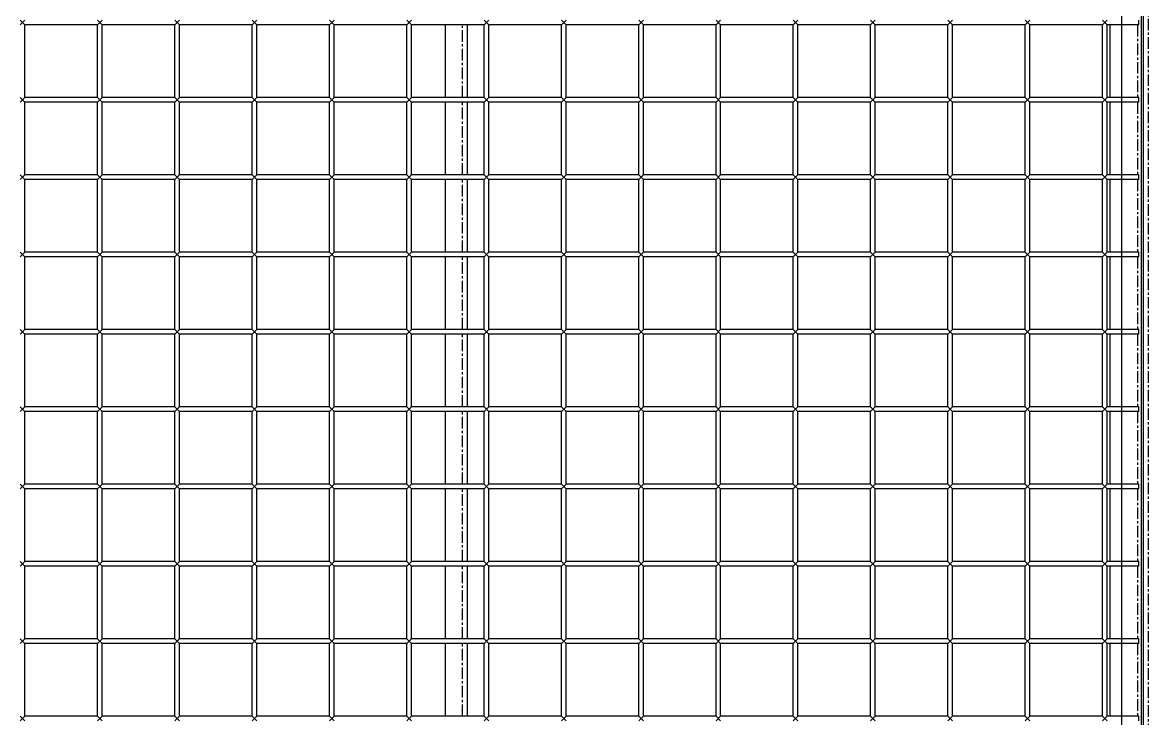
# Model space of a CAD drawing. Header units: millimetres. Extents: x -198529 to 244266, y -64 to 158464.
# Drawn here: x -167931 to -167201, y 119591 to 120041 of the extents above; entities that cross this region are included whole.
import ezdxf

# ---------------------------------------------------------------- set-up
doc = ezdxf.new("R2010")
doc.units = ezdxf.units.MM
doc.linetypes.add('CENTER', pattern=[12, 7.5, -1.5, 1.5, -1.5])
doc.layers.add('0-DCC', color=30, linetype='Continuous')
doc.layers.add('0-DCC-STRUC', color=180, linetype='Continuous')

# ---------------------------------------------------------------- blocks, each defined once
blk = doc.blocks.new('DCC2850x2300(左)')
at = {"color": 0, "linetype": 'Continuous'}
for p, q in [((50640, -74478.48), (50640, -72178.48)), ((50638.5, -72230.88), (50638.5, -74426.08)), ((49913.5, -73703.48), (49916.5, -73706.48)), ((49913.5, -73706.48), (49916.5, -73703.48)), ((49963.5, -73703.48), (49966.5, -73706.48)), ((49963.5, -73706.48), (49966.5, -73703.48)), ((50013.5, -73703.48), (50016.5, -73706.48)), ((50013.5, -73706.48), (50016.5, -73703.48)), ((50063.5, -73703.48), (50066.5, -73706.48)), ((50063.5, -73706.48), (50066.5, -73703.48)), ((50113.5, -73703.48), (50116.5, -73706.48)), ((50113.5, -73706.48), (50116.5, -73703.48)), ((50163.5, -73703.48), (50166.5, -73706.48)), ((50163.5, -73706.48), (50166.5, -73703.48)), ((50213.5, -73703.48), (50216.5, -73706.48)), ((50213.5, -73706.48), (50216.5, -73703.48)), ((50263.5, -73703.48), (50266.5, -73706.48)), ((50263.5, -73706.48), (50266.5, -73703.48)), ((50313.5, -73703.48), (50316.5, -73706.48)), ((50313.5, -73706.48), (50316.5, -73703.48)), ((50363.5, -73703.48), (50366.5, -73706.48)), ((50363.5, -73706.48), (50366.5, -73703.48)), ((50413.5, -73703.48), (50416.5, -73706.48)), ((50413.5, -73706.48), (50416.5, -73703.48)), ((50463.5, -73703.48), (50466.5, -73706.48)), ((50463.5, -73706.48), (50466.5, -73703.48)), ((50513.5, -73703.48), (50516.5, -73706.48)), ((50513.5, -73706.48), (50516.5, -73703.48)), ((50563.5, -73703.48), (50566.5, -73706.48)), ((50563.5, -73706.48), (50566.5, -73703.48)), ((50613.5, -73703.48), (50616.5, -73706.48)), ((50613.5, -73706.48), (50616.5, -73703.48)), ((50637, -73706.48), (50637, -73703.48)), ((49963.5, -73706.48), (49916.5, -73706.48)), ((49916.5, -73753.48), (49916.5, -73706.48)), ((49963.5, -73753.48), (49963.5, -73706.48)), ((50013.5, -73706.48), (49966.5, -73706.48)), ((49966.5, -73753.48), (49966.5, -73706.48)), ((50013.5, -73753.48), (50013.5, -73706.48)), ((50063.5, -73706.48), (50016.5, -73706.48)), ((50016.5, -73753.48), (50016.5, -73706.48)), ((50063.5, -73753.48), (50063.5, -73706.48)), ((50113.5, -73706.48), (50066.5, -73706.48)), ((50066.5, -73753.48), (50066.5, -73706.48)), ((50113.5, -73753.48), (50113.5, -73706.48)), ((50163.5, -73706.48), (50116.5, -73706.48)), ((50116.5, -73753.48), (50116.5, -73706.48)), ((50163.5, -73753.48), (50163.5, -73706.48)), ((50213.5, -73706.48), (50166.5, -73706.48)), ((50166.5, -73753.48), (50166.5, -73706.48)), ((50188.5, -73753.48), (50188.5, -73706.48)), ((50202.5, -73706.48), (50202.5, -73753.48)), ((50213.5, -73753.48), (50213.5, -73706.48)), ((50263.5, -73706.48), (50216.5, -73706.48)), ((50216.5, -73753.48), (50216.5, -73706.48)), ((50263.5, -73753.48), (50263.5, -73706.48)), ((50313.5, -73706.48), (50266.5, -73706.48)), ((50266.5, -73753.48), (50266.5, -73706.48)), ((50313.5, -73753.48), (50313.5, -73706.48)), ((50363.5, -73706.48), (50316.5, -73706.48)), ((50316.5, -73753.48), (50316.5, -73706.48)), ((50363.5, -73753.48), (50363.5, -73706.48)), ((50413.5, -73706.48), (50366.5, -73706.48)), ((50366.5, -73753.48), (50366.5, -73706.48)), ((50413.5, -73753.48), (50413.5, -73706.48)), ((50463.5, -73706.48), (50416.5, -73706.48)), ((50416.5, -73753.48), (50416.5, -73706.48)), ((50463.5, -73753.48), (50463.5, -73706.48)), ((50513.5, -73706.48), (50466.5, -73706.48)), ((50466.5, -73753.48), (50466.5, -73706.48)), ((50513.5, -73753.48), (50513.5, -73706.48)), ((50563.5, -73706.48), (50516.5, -73706.48)), ((50516.5, -73753.48), (50516.5, -73706.48)), ((50563.5, -73753.48), (50563.5, -73706.48)), ((50566.5, -73753.48), (50566.5, -73706.48)), ((50613.5, -73706.48), (50566.5, -73706.48)), ((50613.5, -73753.48), (50613.5, -73706.48)), ((50637, -73706.48), (50616.5, -73706.48)), ((50616.5, -73753.48), (50616.5, -73706.48)), ((50618.5, -73753.48), (50618.5, -73706.48)), ((49913.5, -73753.48), (49916.5, -73756.48)), ((49913.5, -73756.48), (49916.5, -73753.48)), ((49963.5, -73753.48), (49916.5, -73753.48)), ((49963.5, -73753.48), (49966.5, -73756.48)), ((49963.5, -73756.48), (49966.5, -73753.48)), ((50013.5, -73753.48), (49966.5, -73753.48)), ((50013.5, -73753.48), (50016.5, -73756.48)), ((50013.5, -73756.48), (50016.5, -73753.48)), ((50063.5, -73753.48), (50016.5, -73753.48)), ((50063.5, -73753.48), (50066.5, -73756.48)), ((50063.5, -73756.48), (50066.5, -73753.48)), ((50113.5, -73753.48), (50066.5, -73753.48)), ((50113.5, -73753.48), (50116.5, -73756.48)), ((50113.5, -73756.48), (50116.5, -73753.48)), ((50163.5, -73753.48), (50116.5, -73753.48)), ((50163.5, -73753.48), (50166.5, -73756.48)), ((50163.5, -73756.48), (50166.5, -73753.48)), ((50213.5, -73753.48), (50166.5, -73753.48)), ((50213.5, -73753.48), (50216.5, -73756.48)), ((50213.5, -73756.48), (50216.5, -73753.48)), ((50263.5, -73753.48), (50216.5, -73753.48)), ((50263.5, -73753.48), (50266.5, -73756.48)), ((50263.5, -73756.48), (50266.5, -73753.48)), ((50313.5, -73753.48), (50266.5, -73753.48)), ((50313.5, -73753.48), (50316.5, -73756.48)), ((50313.5, -73756.48), (50316.5, -73753.48)), ((50363.5, -73753.48), (50316.5, -73753.48)), ((50363.5, -73753.48), (50366.5, -73756.48)), ((50363.5, -73756.48), (50366.5, -73753.48)), ((50413.5, -73753.48), (50366.5, -73753.48)), ((50413.5, -73753.48), (50416.5, -73756.48)), ((50413.5, -73756.48), (50416.5, -73753.48)), ((50463.5, -73753.48), (50416.5, -73753.48)), ((50463.5, -73753.48), (50466.5, -73756.48)), ((50463.5, -73756.48), (50466.5, -73753.48)), ((50513.5, -73753.48), (50466.5, -73753.48)), ((50513.5, -73753.48), (50516.5, -73756.48)), ((50513.5, -73756.48), (50516.5, -73753.48)), ((50563.5, -73753.48), (50516.5, -73753.48)), ((50563.5, -73753.48), (50566.5, -73756.48)), ((50563.5, -73756.48), (50566.5, -73753.48)), ((50613.5, -73753.48), (50566.5, -73753.48)), ((50613.5, -73753.48), (50616.5, -73756.48)), ((50613.5, -73756.48), (50616.5, -73753.48)), ((50637, -73753.48), (50616.5, -73753.48)), ((50637, -73756.48), (50637, -73753.48)), ((49963.5, -73756.48), (49916.5, -73756.48)), ((49916.5, -73803.48), (49916.5, -73756.48)), ((49963.5, -73803.48), (49963.5, -73756.48)), ((50013.5, -73756.48), (49966.5, -73756.48)), ((49966.5, -73803.48), (49966.5, -73756.48)), ((50013.5, -73803.48), (50013.5, -73756.48)), ((50063.5, -73756.48), (50016.5, -73756.48)), ((50016.5, -73803.48), (50016.5, -73756.48)), ((50063.5, -73803.48), (50063.5, -73756.48)), ((50113.5, -73756.48), (50066.5, -73756.48)), ((50066.5, -73803.48), (50066.5, -73756.48)), ((50113.5, -73803.48), (50113.5, -73756.48)), ((50163.5, -73756.48), (50116.5, -73756.48)), ((50116.5, -73803.48), (50116.5, -73756.48)), ((50163.5, -73803.48), (50163.5, -73756.48)), ((50213.5, -73756.48), (50166.5, -73756.48)), ((50166.5, -73803.48), (50166.5, -73756.48)), ((50188.5, -73803.48), (50188.5, -73756.48)), ((50202.5, -73756.48), (50202.5, -73803.48)), ((50213.5, -73803.48), (50213.5, -73756.48)), ((50263.5, -73756.48), (50216.5, -73756.48)), ((50216.5, -73803.48), (50216.5, -73756.48)), ((50263.5, -73803.48), (50263.5, -73756.48)), ((50313.5, -73756.48), (50266.5, -73756.48)), ((50266.5, -73803.48), (50266.5, -73756.48)), ((50313.5, -73803.48), (50313.5, -73756.48)), ((50363.5, -73756.48), (50316.5, -73756.48)), ((50316.5, -73803.48), (50316.5, -73756.48)), ((50363.5, -73803.48), (50363.5, -73756.48)), ((50413.5, -73756.48), (50366.5, -73756.48)), ((50366.5, -73803.48), (50366.5, -73756.48)), ((50413.5, -73803.48), (50413.5, -73756.48)), ((50463.5, -73756.48), (50416.5, -73756.48)), ((50416.5, -73803.48), (50416.5, -73756.48)), ((50463.5, -73803.48), (50463.5, -73756.48)), ((50513.5, -73756.48), (50466.5, -73756.48)), ((50466.5, -73803.48), (50466.5, -73756.48)), ((50513.5, -73803.48), (50513.5, -73756.48)), ((50563.5, -73756.48), (50516.5, -73756.48)), ((50516.5, -73803.48), (50516.5, -73756.48)), ((50563.5, -73803.48), (50563.5, -73756.48)), ((50566.5, -73803.48), (50566.5, -73756.48)), ((50613.5, -73756.48), (50566.5, -73756.48)), ((50613.5, -73803.48), (50613.5, -73756.48)), ((50637, -73756.48), (50616.5, -73756.48)), ((50616.5, -73803.48), (50616.5, -73756.48)), ((50618.5, -73803.48), (50618.5, -73756.48)), ((49913.5, -73803.48), (49916.5, -73806.48)), ((49913.5, -73806.48), (49916.5, -73803.48)), ((49963.5, -73803.48), (49916.5, -73803.48)), ((49963.5, -73806.48), (49916.5, -73806.48)), ((49916.5, -73853.48), (49916.5, -73806.48)), ((49963.5, -73803.48), (49966.5, -73806.48)), ((49963.5, -73806.48), (49966.5, -73803.48)), ((49963.5, -73853.48), (49963.5, -73806.48)), ((50013.5, -73803.48), (49966.5, -73803.48)), ((50013.5, -73806.48), (49966.5, -73806.48)), ((49966.5, -73853.48), (49966.5, -73806.48)), ((50013.5, -73803.48), (50016.5, -73806.48)), ((50013.5, -73806.48), (50016.5, -73803.48)), ((50013.5, -73853.48), (50013.5, -73806.48)), ((50063.5, -73803.48), (50016.5, -73803.48)), ((50063.5, -73806.48), (50016.5, -73806.48)), ((50016.5, -73853.48), (50016.5, -73806.48)), ((50063.5, -73803.48), (50066.5, -73806.48)), ((50063.5, -73806.48), (50066.5, -73803.48)), ((50063.5, -73853.48), (50063.5, -73806.48)), ((50113.5, -73803.48), (50066.5, -73803.48)), ((50113.5, -73806.48), (50066.5, -73806.48)), ((50066.5, -73853.48), (50066.5, -73806.48)), ((50113.5, -73803.48), (50116.5, -73806.48)), ((50113.5, -73806.48), (50116.5, -73803.48)), ((50113.5, -73853.48), (50113.5, -73806.48)), ((50163.5, -73803.48), (50116.5, -73803.48)), ((50163.5, -73806.48), (50116.5, -73806.48)), ((50116.5, -73853.48), (50116.5, -73806.48)), ((50163.5, -73803.48), (50166.5, -73806.48)), ((50163.5, -73806.48), (50166.5, -73803.48)), ((50163.5, -73853.48), (50163.5, -73806.48)), ((50213.5, -73803.48), (50166.5, -73803.48)), ((50213.5, -73806.48), (50166.5, -73806.48)), ((50166.5, -73853.48), (50166.5, -73806.48)), ((50188.5, -73853.48), (50188.5, -73806.48)), ((50202.5, -73806.48), (50202.5, -73853.48)), ((50213.5, -73803.48), (50216.5, -73806.48)), ((50213.5, -73806.48), (50216.5, -73803.48)), ((50213.5, -73853.48), (50213.5, -73806.48)), ((50263.5, -73803.48), (50216.5, -73803.48)), ((50263.5, -73806.48), (50216.5, -73806.48)), ((50216.5, -73853.48), (50216.5, -73806.48)), ((50263.5, -73803.48), (50266.5, -73806.48)), ((50263.5, -73806.48), (50266.5, -73803.48)), ((50263.5, -73853.48), (50263.5, -73806.48)), ((50313.5, -73803.48), (50266.5, -73803.48)), ((50313.5, -73806.48), (50266.5, -73806.48)), ((50266.5, -73853.48), (50266.5, -73806.48)), ((50313.5, -73803.48), (50316.5, -73806.48)), ((50313.5, -73806.48), (50316.5, -73803.48)), ((50313.5, -73853.48), (50313.5, -73806.48)), ((50363.5, -73803.48), (50316.5, -73803.48)), ((50363.5, -73806.48), (50316.5, -73806.48)), ((50316.5, -73853.48), (50316.5, -73806.48)), ((50363.5, -73803.48), (50366.5, -73806.48)), ((50363.5, -73806.48), (50366.5, -73803.48)), ((50363.5, -73853.48), (50363.5, -73806.48)), ((50413.5, -73803.48), (50366.5, -73803.48)), ((50413.5, -73806.48), (50366.5, -73806.48)), ((50366.5, -73853.48), (50366.5, -73806.48)), ((50413.5, -73803.48), (50416.5, -73806.48)), ((50413.5, -73806.48), (50416.5, -73803.48)), ((50413.5, -73853.48), (50413.5, -73806.48)), ((50463.5, -73803.48), (50416.5, -73803.48)), ((50463.5, -73806.48), (50416.5, -73806.48)), ((50416.5, -73853.48), (50416.5, -73806.48)), ((50463.5, -73803.48), (50466.5, -73806.48)), ((50463.5, -73806.48), (50466.5, -73803.48)), ((50463.5, -73853.48), (50463.5, -73806.48)), ((50513.5, -73803.48), (50466.5, -73803.48)), ((50513.5, -73806.48), (50466.5, -73806.48)), ((50466.5, -73853.48), (50466.5, -73806.48)), ((50513.5, -73803.48), (50516.5, -73806.48)), ((50513.5, -73806.48), (50516.5, -73803.48)), ((50513.5, -73853.48), (50513.5, -73806.48)), ((50563.5, -73803.48), (50516.5, -73803.48)), ((50563.5, -73806.48), (50516.5, -73806.48)), ((50516.5, -73853.48), (50516.5, -73806.48)), ((50563.5, -73803.48), (50566.5, -73806.48)), ((50563.5, -73806.48), (50566.5, -73803.48)), ((50563.5, -73853.48), (50563.5, -73806.48)), ((50613.5, -73803.48), (50566.5, -73803.48)), ((50566.5, -73853.48), (50566.5, -73806.48)), ((50613.5, -73806.48), (50566.5, -73806.48)), ((50613.5, -73803.48), (50616.5, -73806.48)), ((50613.5, -73806.48), (50616.5, -73803.48)), ((50613.5, -73853.48), (50613.5, -73806.48)), ((50637, -73803.48), (50616.5, -73803.48)), ((50637, -73806.48), (50616.5, -73806.48)), ((50616.5, -73853.48), (50616.5, -73806.48)), ((50618.5, -73853.48), (50618.5, -73806.48)), ((50637, -73806.48), (50637, -73803.48)), ((49913.5, -73853.48), (49916.5, -73856.48)), ((49913.5, -73856.48), (49916.5, -73853.48)), ((49963.5, -73853.48), (49916.5, -73853.48)), ((49963.5, -73856.48), (49916.5, -73856.48)), ((49916.5, -73903.48), (49916.5, -73856.48)), ((49963.5, -73853.48), (49966.5, -73856.48)), ((49963.5, -73856.48), (49966.5, -73853.48)), ((49963.5, -73903.48), (49963.5, -73856.48)), ((50013.5, -73853.48), (49966.5, -73853.48)), ((50013.5, -73856.48), (49966.5, -73856.48)), ((49966.5, -73903.48), (49966.5, -73856.48)), ((50013.5, -73853.48), (50016.5, -73856.48)), ((50013.5, -73856.48), (50016.5, -73853.48)), ((50013.5, -73903.48), (50013.5, -73856.48)), ((50063.5, -73853.48), (50016.5, -73853.48)), ((50063.5, -73856.48), (50016.5, -73856.48)), ((50016.5, -73903.48), (50016.5, -73856.48)), ((50063.5, -73853.48), (50066.5, -73856.48)), ((50063.5, -73856.48), (50066.5, -73853.48)), ((50063.5, -73903.48), (50063.5, -73856.48)), ((50113.5, -73853.48), (50066.5, -73853.48)), ((50113.5, -73856.48), (50066.5, -73856.48)), ((50066.5, -73903.48), (50066.5, -73856.48)), ((50113.5, -73853.48), (50116.5, -73856.48)), ((50113.5, -73856.48), (50116.5, -73853.48)), ((50113.5, -73903.48), (50113.5, -73856.48)), ((50163.5, -73853.48), (50116.5, -73853.48)), ((50163.5, -73856.48), (50116.5, -73856.48)), ((50116.5, -73903.48), (50116.5, -73856.48)), ((50163.5, -73853.48), (50166.5, -73856.48)), ((50163.5, -73856.48), (50166.5, -73853.48)), ((50163.5, -73903.48), (50163.5, -73856.48)), ((50213.5, -73853.48), (50166.5, -73853.48)), ((50213.5, -73856.48), (50166.5, -73856.48)), ((50166.5, -73903.48), (50166.5, -73856.48)), ((50188.5, -73903.48), (50188.5, -73856.48)), ((50202.5, -73856.48), (50202.5, -73903.48)), ((50213.5, -73853.48), (50216.5, -73856.48)), ((50213.5, -73856.48), (50216.5, -73853.48)), ((50213.5, -73903.48), (50213.5, -73856.48)), ((50263.5, -73853.48), (50216.5, -73853.48)), ((50263.5, -73856.48), (50216.5, -73856.48)), ((50216.5, -73903.48), (50216.5, -73856.48)), ((50263.5, -73853.48), (50266.5, -73856.48)), ((50263.5, -73856.48), (50266.5, -73853.48)), ((50263.5, -73903.48), (50263.5, -73856.48)), ((50313.5, -73853.48), (50266.5, -73853.48)), ((50313.5, -73856.48), (50266.5, -73856.48)), ((50266.5, -73903.48), (50266.5, -73856.48)), ((50313.5, -73853.48), (50316.5, -73856.48)), ((50313.5, -73856.48), (50316.5, -73853.48)), ((50313.5, -73903.48), (50313.5, -73856.48)), ((50363.5, -73853.48), (50316.5, -73853.48)), ((50363.5, -73856.48), (50316.5, -73856.48)), ((50316.5, -73903.48), (50316.5, -73856.48)), ((50363.5, -73853.48), (50366.5, -73856.48)), ((50363.5, -73856.48), (50366.5, -73853.48)), ((50363.5, -73903.48), (50363.5, -73856.48)), ((50413.5, -73853.48), (50366.5, -73853.48)), ((50413.5, -73856.48), (50366.5, -73856.48)), ((50366.5, -73903.48), (50366.5, -73856.48)), ((50413.5, -73853.48), (50416.5, -73856.48)), ((50413.5, -73856.48), (50416.5, -73853.48)), ((50413.5, -73903.48), (50413.5, -73856.48)), ((50463.5, -73853.48), (50416.5, -73853.48)), ((50463.5, -73856.48), (50416.5, -73856.48)), ((50416.5, -73903.48), (50416.5, -73856.48)), ((50463.5, -73853.48), (50466.5, -73856.48)), ((50463.5, -73856.48), (50466.5, -73853.48)), ((50463.5, -73903.48), (50463.5, -73856.48)), ((50513.5, -73853.48), (50466.5, -73853.48)), ((50513.5, -73856.48), (50466.5, -73856.48)), ((50466.5, -73903.48), (50466.5, -73856.48)), ((50513.5, -73853.48), (50516.5, -73856.48)), ((50513.5, -73856.48), (50516.5, -73853.48)), ((50513.5, -73903.48), (50513.5, -73856.48)), ((50563.5, -73853.48), (50516.5, -73853.48)), ((50563.5, -73856.48), (50516.5, -73856.48)), ((50516.5, -73903.48), (50516.5, -73856.48)), ((50563.5, -73853.48), (50566.5, -73856.48)), ((50563.5, -73856.48), (50566.5, -73853.48)), ((50563.5, -73903.48), (50563.5, -73856.48)), ((50613.5, -73853.48), (50566.5, -73853.48)), ((50566.5, -73903.48), (50566.5, -73856.48)), ((50613.5, -73856.48), (50566.5, -73856.48)), ((50613.5, -73853.48), (50616.5, -73856.48)), ((50613.5, -73856.48), (50616.5, -73853.48)), ((50613.5, -73903.48), (50613.5, -73856.48)), ((50637, -73853.48), (50616.5, -73853.48)), ((50637, -73856.48), (50616.5, -73856.48)), ((50616.5, -73903.48), (50616.5, -73856.48)), ((50618.5, -73903.48), (50618.5, -73856.48)), ((50637, -73856.48), (50637, -73853.48)), ((49913.5, -73903.48), (49916.5, -73906.48)), ((49913.5, -73906.48), (49916.5, -73903.48)), ((49963.5, -73903.48), (49916.5, -73903.48)), ((49963.5, -73906.48), (49916.5, -73906.48)), ((49916.5, -73953.48), (49916.5, -73906.48)), ((49963.5, -73903.48), (49966.5, -73906.48)), ((49963.5, -73906.48), (49966.5, -73903.48)), ((49963.5, -73953.48), (49963.5, -73906.48)), ((50013.5, -73903.48), (49966.5, -73903.48)), ((50013.5, -73906.48), (49966.5, -73906.48)), ((49966.5, -73953.48), (49966.5, -73906.48)), ((50013.5, -73903.48), (50016.5, -73906.48)), ((50013.5, -73906.48), (50016.5, -73903.48)), ((50013.5, -73953.48), (50013.5, -73906.48)), ((50063.5, -73903.48), (50016.5, -73903.48)), ((50063.5, -73906.48), (50016.5, -73906.48)), ((50016.5, -73953.48), (50016.5, -73906.48)), ((50063.5, -73903.48), (50066.5, -73906.48)), ((50063.5, -73906.48), (50066.5, -73903.48)), ((50063.5, -73953.48), (50063.5, -73906.48)), ((50113.5, -73903.48), (50066.5, -73903.48)), ((50113.5, -73906.48), (50066.5, -73906.48)), ((50066.5, -73953.48), (50066.5, -73906.48)), ((50113.5, -73903.48), (50116.5, -73906.48)), ((50113.5, -73906.48), (50116.5, -73903.48)), ((50113.5, -73953.48), (50113.5, -73906.48)), ((50163.5, -73903.48), (50116.5, -73903.48)), ((50163.5, -73906.48), (50116.5, -73906.48)), ((50116.5, -73953.48), (50116.5, -73906.48)), ((50163.5, -73903.48), (50166.5, -73906.48)), ((50163.5, -73906.48), (50166.5, -73903.48)), ((50163.5, -73953.48), (50163.5, -73906.48)), ((50213.5, -73903.48), (50166.5, -73903.48)), ((50213.5, -73906.48), (50166.5, -73906.48)), ((50166.5, -73953.48), (50166.5, -73906.48)), ((50188.5, -73953.48), (50188.5, -73906.48)), ((50202.5, -73906.48), (50202.5, -73953.48)), ((50213.5, -73903.48), (50216.5, -73906.48)), ((50213.5, -73906.48), (50216.5, -73903.48)), ((50213.5, -73953.48), (50213.5, -73906.48)), ((50263.5, -73903.48), (50216.5, -73903.48)), ((50263.5, -73906.48), (50216.5, -73906.48)), ((50216.5, -73953.48), (50216.5, -73906.48)), ((50263.5, -73903.48), (50266.5, -73906.48)), ((50263.5, -73906.48), (50266.5, -73903.48)), ((50263.5, -73953.48), (50263.5, -73906.48)), ((50313.5, -73903.48), (50266.5, -73903.48)), ((50313.5, -73906.48), (50266.5, -73906.48)), ((50266.5, -73953.48), (50266.5, -73906.48)), ((50313.5, -73903.48), (50316.5, -73906.48)), ((50313.5, -73906.48), (50316.5, -73903.48)), ((50313.5, -73953.48), (50313.5, -73906.48)), ((50363.5, -73903.48), (50316.5, -73903.48)), ((50363.5, -73906.48), (50316.5, -73906.48)), ((50316.5, -73953.48), (50316.5, -73906.48)), ((50363.5, -73903.48), (50366.5, -73906.48)), ((50363.5, -73906.48), (50366.5, -73903.48)), ((50363.5, -73953.48), (50363.5, -73906.48)), ((50413.5, -73903.48), (50366.5, -73903.48)), ((50413.5, -73906.48), (50366.5, -73906.48)), ((50366.5, -73953.48), (50366.5, -73906.48)), ((50413.5, -73903.48), (50416.5, -73906.48)), ((50413.5, -73906.48), (50416.5, -73903.48)), ((50413.5, -73953.48), (50413.5, -73906.48)), ((50463.5, -73903.48), (50416.5, -73903.48)), ((50463.5, -73906.48), (50416.5, -73906.48)), ((50416.5, -73953.48), (50416.5, -73906.48)), ((50463.5, -73903.48), (50466.5, -73906.48)), ((50463.5, -73906.48), (50466.5, -73903.48)), ((50463.5, -73953.48), (50463.5, -73906.48)), ((50513.5, -73903.48), (50466.5, -73903.48)), ((50513.5, -73906.48), (50466.5, -73906.48)), ((50466.5, -73953.48), (50466.5, -73906.48)), ((50513.5, -73903.48), (50516.5, -73906.48)), ((50513.5, -73906.48), (50516.5, -73903.48)), ((50513.5, -73953.48), (50513.5, -73906.48)), ((50563.5, -73903.48), (50516.5, -73903.48)), ((50563.5, -73906.48), (50516.5, -73906.48)), ((50516.5, -73953.48), (50516.5, -73906.48)), ((50563.5, -73903.48), (50566.5, -73906.48)), ((50563.5, -73906.48), (50566.5, -73903.48)), ((50563.5, -73953.48), (50563.5, -73906.48)), ((50613.5, -73903.48), (50566.5, -73903.48)), ((50566.5, -73953.48), (50566.5, -73906.48)), ((50613.5, -73906.48), (50566.5, -73906.48)), ((50613.5, -73903.48), (50616.5, -73906.48)), ((50613.5, -73906.48), (50616.5, -73903.48)), ((50613.5, -73953.48), (50613.5, -73906.48)), ((50637, -73903.48), (50616.5, -73903.48)), ((50637, -73906.48), (50616.5, -73906.48)), ((50616.5, -73953.48), (50616.5, -73906.48)), ((50618.5, -73953.48), (50618.5, -73906.48)), ((50637, -73906.48), (50637, -73903.48)), ((49913.5, -73953.48), (49916.5, -73956.48)), ((49913.5, -73956.48), (49916.5, -73953.48)), ((49963.5, -73953.48), (49916.5, -73953.48)), ((49963.5, -73956.48), (49916.5, -73956.48)), ((49916.5, -74003.48), (49916.5, -73956.48)), ((49963.5, -73953.48), (49966.5, -73956.48)), ((49963.5, -73956.48), (49966.5, -73953.48)), ((49963.5, -74003.48), (49963.5, -73956.48)), ((50013.5, -73953.48), (49966.5, -73953.48)), ((50013.5, -73956.48), (49966.5, -73956.48)), ((49966.5, -74003.48), (49966.5, -73956.48)), ((50013.5, -73953.48), (50016.5, -73956.48)), ((50013.5, -73956.48), (50016.5, -73953.48)), ((50013.5, -74003.48), (50013.5, -73956.48)), ((50063.5, -73953.48), (50016.5, -73953.48)), ((50063.5, -73956.48), (50016.5, -73956.48)), ((50016.5, -74003.48), (50016.5, -73956.48)), ((50063.5, -73953.48), (50066.5, -73956.48)), ((50063.5, -73956.48), (50066.5, -73953.48)), ((50063.5, -74003.48), (50063.5, -73956.48)), ((50113.5, -73953.48), (50066.5, -73953.48)), ((50113.5, -73956.48), (50066.5, -73956.48)), ((50066.5, -74003.48), (50066.5, -73956.48)), ((50113.5, -73953.48), (50116.5, -73956.48)), ((50113.5, -73956.48), (50116.5, -73953.48)), ((50113.5, -74003.48), (50113.5, -73956.48)), ((50163.5, -73953.48), (50116.5, -73953.48)), ((50163.5, -73956.48), (50116.5, -73956.48)), ((50116.5, -74003.48), (50116.5, -73956.48)), ((50163.5, -73953.48), (50166.5, -73956.48)), ((50163.5, -73956.48), (50166.5, -73953.48)), ((50163.5, -74003.48), (50163.5, -73956.48)), ((50213.5, -73953.48), (50166.5, -73953.48)), ((50213.5, -73956.48), (50166.5, -73956.48)), ((50166.5, -74003.48), (50166.5, -73956.48)), ((50188.5, -74003.48), (50188.5, -73956.48)), ((50202.5, -73956.48), (50202.5, -74003.48)), ((50213.5, -73953.48), (50216.5, -73956.48)), ((50213.5, -73956.48), (50216.5, -73953.48)), ((50213.5, -74003.48), (50213.5, -73956.48)), ((50263.5, -73953.48), (50216.5, -73953.48)), ((50263.5, -73956.48), (50216.5, -73956.48)), ((50216.5, -74003.48), (50216.5, -73956.48)), ((50263.5, -73953.48), (50266.5, -73956.48)), ((50263.5, -73956.48), (50266.5, -73953.48)), ((50263.5, -74003.48), (50263.5, -73956.48)), ((50313.5, -73953.48), (50266.5, -73953.48)), ((50313.5, -73956.48), (50266.5, -73956.48)), ((50266.5, -74003.48), (50266.5, -73956.48)), ((50313.5, -73953.48), (50316.5, -73956.48)), ((50313.5, -73956.48), (50316.5, -73953.48)), ((50313.5, -74003.48), (50313.5, -73956.48)), ((50363.5, -73953.48), (50316.5, -73953.48)), ((50363.5, -73956.48), (50316.5, -73956.48)), ((50316.5, -74003.48), (50316.5, -73956.48)), ((50363.5, -73953.48), (50366.5, -73956.48)), ((50363.5, -73956.48), (50366.5, -73953.48)), ((50363.5, -74003.48), (50363.5, -73956.48)), ((50413.5, -73953.48), (50366.5, -73953.48)), ((50413.5, -73956.48), (50366.5, -73956.48)), ((50366.5, -74003.48), (50366.5, -73956.48)), ((50413.5, -73953.48), (50416.5, -73956.48)), ((50413.5, -73956.48), (50416.5, -73953.48)), ((50413.5, -74003.48), (50413.5, -73956.48)), ((50463.5, -73953.48), (50416.5, -73953.48)), ((50463.5, -73956.48), (50416.5, -73956.48)), ((50416.5, -74003.48), (50416.5, -73956.48)), ((50463.5, -73953.48), (50466.5, -73956.48)), ((50463.5, -73956.48), (50466.5, -73953.48)), ((50463.5, -74003.48), (50463.5, -73956.48)), ((50513.5, -73953.48), (50466.5, -73953.48)), ((50513.5, -73956.48), (50466.5, -73956.48)), ((50466.5, -74003.48), (50466.5, -73956.48)), ((50513.5, -73953.48), (50516.5, -73956.48)), ((50513.5, -73956.48), (50516.5, -73953.48)), ((50513.5, -74003.48), (50513.5, -73956.48)), ((50563.5, -73953.48), (50516.5, -73953.48)), ((50563.5, -73956.48), (50516.5, -73956.48)), ((50516.5, -74003.48), (50516.5, -73956.48)), ((50563.5, -73953.48), (50566.5, -73956.48)), ((50563.5, -73956.48), (50566.5, -73953.48)), ((50563.5, -74003.48), (50563.5, -73956.48)), ((50613.5, -73953.48), (50566.5, -73953.48)), ((50566.5, -74003.48), (50566.5, -73956.48)), ((50613.5, -73956.48), (50566.5, -73956.48)), ((50613.5, -73953.48), (50616.5, -73956.48)), ((50613.5, -73956.48), (50616.5, -73953.48)), ((50613.5, -74003.48), (50613.5, -73956.48)), ((50637, -73953.48), (50616.5, -73953.48)), ((50637, -73956.48), (50616.5, -73956.48)), ((50616.5, -74003.48), (50616.5, -73956.48)), ((50618.5, -74003.48), (50618.5, -73956.48)), ((50637, -73956.48), (50637, -73953.48)), ((49913.5, -74003.48), (49916.5, -74006.48)), ((49913.5, -74006.48), (49916.5, -74003.48)), ((49963.5, -74003.48), (49916.5, -74003.48)), ((49963.5, -74003.48), (49966.5, -74006.48)), ((49963.5, -74006.48), (49966.5, -74003.48)), ((50013.5, -74003.48), (49966.5, -74003.48)), ((50013.5, -74003.48), (50016.5, -74006.48)), ((50013.5, -74006.48), (50016.5, -74003.48)), ((50063.5, -74003.48), (50016.5, -74003.48)), ((50063.5, -74003.48), (50066.5, -74006.48)), ((50063.5, -74006.48), (50066.5, -74003.48)), ((50113.5, -74003.48), (50066.5, -74003.48)), ((50113.5, -74003.48), (50116.5, -74006.48)), ((50113.5, -74006.48), (50116.5, -74003.48)), ((50163.5, -74003.48), (50116.5, -74003.48)), ((50163.5, -74003.48), (50166.5, -74006.48)), ((50163.5, -74006.48), (50166.5, -74003.48)), ((50213.5, -74003.48), (50166.5, -74003.48)), ((50213.5, -74003.48), (50216.5, -74006.48)), ((50213.5, -74006.48), (50216.5, -74003.48)), ((50263.5, -74003.48), (50216.5, -74003.48)), ((50263.5, -74003.48), (50266.5, -74006.48)), ((50263.5, -74006.48), (50266.5, -74003.48)), ((50313.5, -74003.48), (50266.5, -74003.48)), ((50313.5, -74003.48), (50316.5, -74006.48)), ((50313.5, -74006.48), (50316.5, -74003.48)), ((50363.5, -74003.48), (50316.5, -74003.48)), ((50363.5, -74003.48), (50366.5, -74006.48)), ((50363.5, -74006.48), (50366.5, -74003.48)), ((50413.5, -74003.48), (50366.5, -74003.48)), ((50413.5, -74003.48), (50416.5, -74006.48)), ((50413.5, -74006.48), (50416.5, -74003.48)), ((50463.5, -74003.48), (50416.5, -74003.48)), ((50463.5, -74003.48), (50466.5, -74006.48)), ((50463.5, -74006.48), (50466.5, -74003.48)), ((50513.5, -74003.48), (50466.5, -74003.48)), ((50513.5, -74003.48), (50516.5, -74006.48)), ((50513.5, -74006.48), (50516.5, -74003.48)), ((50563.5, -74003.48), (50516.5, -74003.48)), ((50563.5, -74003.48), (50566.5, -74006.48)), ((50563.5, -74006.48), (50566.5, -74003.48)), ((50613.5, -74003.48), (50566.5, -74003.48)), ((50613.5, -74003.48), (50616.5, -74006.48)), ((50613.5, -74006.48), (50616.5, -74003.48)), ((50637, -74003.48), (50616.5, -74003.48)), ((50637, -74006.48), (50637, -74003.48)), ((49963.5, -74006.48), (49916.5, -74006.48)), ((49916.5, -74053.48), (49916.5, -74006.48)), ((49963.5, -74053.48), (49963.5, -74006.48)), ((50013.5, -74006.48), (49966.5, -74006.48)), ((49966.5, -74053.48), (49966.5, -74006.48)), ((50013.5, -74053.48), (50013.5, -74006.48)), ((50063.5, -74006.48), (50016.5, -74006.48)), ((50016.5, -74053.48), (50016.5, -74006.48)), ((50063.5, -74053.48), (50063.5, -74006.48)), ((50113.5, -74006.48), (50066.5, -74006.48)), ((50066.5, -74053.48), (50066.5, -74006.48)), ((50113.5, -74053.48), (50113.5, -74006.48)), ((50163.5, -74006.48), (50116.5, -74006.48)), ((50116.5, -74053.48), (50116.5, -74006.48)), ((50163.5, -74053.48), (50163.5, -74006.48)), ((50213.5, -74006.48), (50166.5, -74006.48)), ((50166.5, -74053.48), (50166.5, -74006.48)), ((50188.5, -74053.48), (50188.5, -74006.48)), ((50202.5, -74006.48), (50202.5, -74053.48)), ((50213.5, -74053.48), (50213.5, -74006.48)), ((50263.5, -74006.48), (50216.5, -74006.48)), ((50216.5, -74053.48), (50216.5, -74006.48)), ((50263.5, -74053.48), (50263.5, -74006.48)), ((50313.5, -74006.48), (50266.5, -74006.48)), ((50266.5, -74053.48), (50266.5, -74006.48)), ((50313.5, -74053.48), (50313.5, -74006.48)), ((50363.5, -74006.48), (50316.5, -74006.48)), ((50316.5, -74053.48), (50316.5, -74006.48)), ((50363.5, -74053.48), (50363.5, -74006.48)), ((50413.5, -74006.48), (50366.5, -74006.48)), ((50366.5, -74053.48), (50366.5, -74006.48)), ((50413.5, -74053.48), (50413.5, -74006.48)), ((50463.5, -74006.48), (50416.5, -74006.48)), ((50416.5, -74053.48), (50416.5, -74006.48)), ((50463.5, -74053.48), (50463.5, -74006.48)), ((50513.5, -74006.48), (50466.5, -74006.48)), ((50466.5, -74053.48), (50466.5, -74006.48)), ((50513.5, -74053.48), (50513.5, -74006.48)), ((50563.5, -74006.48), (50516.5, -74006.48)), ((50516.5, -74053.48), (50516.5, -74006.48)), ((50563.5, -74053.48), (50563.5, -74006.48)), ((50566.5, -74053.48), (50566.5, -74006.48)), ((50613.5, -74006.48), (50566.5, -74006.48)), ((50613.5, -74053.48), (50613.5, -74006.48)), ((50637, -74006.48), (50616.5, -74006.48)), ((50616.5, -74053.48), (50616.5, -74006.48)), ((50618.5, -74053.48), (50618.5, -74006.48)), ((49913.5, -74053.48), (49916.5, -74056.48)), ((49913.5, -74056.48), (49916.5, -74053.48)), ((49963.5, -74053.48), (49916.5, -74053.48)), ((49963.5, -74053.48), (49966.5, -74056.48)), ((49963.5, -74056.48), (49966.5, -74053.48)), ((50013.5, -74053.48), (49966.5, -74053.48)), ((50013.5, -74053.48), (50016.5, -74056.48)), ((50013.5, -74056.48), (50016.5, -74053.48)), ((50063.5, -74053.48), (50016.5, -74053.48)), ((50063.5, -74053.48), (50066.5, -74056.48)), ((50063.5, -74056.48), (50066.5, -74053.48)), ((50113.5, -74053.48), (50066.5, -74053.48)), ((50113.5, -74053.48), (50116.5, -74056.48)), ((50113.5, -74056.48), (50116.5, -74053.48)), ((50163.5, -74053.48), (50116.5, -74053.48)), ((50163.5, -74053.48), (50166.5, -74056.48)), ((50163.5, -74056.48), (50166.5, -74053.48)), ((50213.5, -74053.48), (50166.5, -74053.48)), ((50213.5, -74053.48), (50216.5, -74056.48)), ((50213.5, -74056.48), (50216.5, -74053.48)), ((50263.5, -74053.48), (50216.5, -74053.48)), ((50263.5, -74053.48), (50266.5, -74056.48)), ((50263.5, -74056.48), (50266.5, -74053.48)), ((50313.5, -74053.48), (50266.5, -74053.48)), ((50313.5, -74053.48), (50316.5, -74056.48)), ((50313.5, -74056.48), (50316.5, -74053.48)), ((50363.5, -74053.48), (50316.5, -74053.48)), ((50363.5, -74053.48), (50366.5, -74056.48)), ((50363.5, -74056.48), (50366.5, -74053.48)), ((50413.5, -74053.48), (50366.5, -74053.48)), ((50413.5, -74053.48), (50416.5, -74056.48)), ((50413.5, -74056.48), (50416.5, -74053.48)), ((50463.5, -74053.48), (50416.5, -74053.48)), ((50463.5, -74053.48), (50466.5, -74056.48)), ((50463.5, -74056.48), (50466.5, -74053.48)), ((50513.5, -74053.48), (50466.5, -74053.48)), ((50513.5, -74053.48), (50516.5, -74056.48)), ((50513.5, -74056.48), (50516.5, -74053.48)), ((50563.5, -74053.48), (50516.5, -74053.48)), ((50563.5, -74053.48), (50566.5, -74056.48)), ((50563.5, -74056.48), (50566.5, -74053.48)), ((50613.5, -74053.48), (50566.5, -74053.48)), ((50613.5, -74053.48), (50616.5, -74056.48)), ((50613.5, -74056.48), (50616.5, -74053.48)), ((50637, -74053.48), (50616.5, -74053.48)), ((50637, -74056.48), (50637, -74053.48)), ((49963.5, -74056.48), (49916.5, -74056.48)), ((49916.5, -74103.48), (49916.5, -74056.48)), ((49963.5, -74103.48), (49963.5, -74056.48)), ((50013.5, -74056.48), (49966.5, -74056.48)), ((49966.5, -74103.48), (49966.5, -74056.48)), ((50013.5, -74103.48), (50013.5, -74056.48)), ((50063.5, -74056.48), (50016.5, -74056.48)), ((50016.5, -74103.48), (50016.5, -74056.48)), ((50063.5, -74103.48), (50063.5, -74056.48)), ((50113.5, -74056.48), (50066.5, -74056.48)), ((50066.5, -74103.48), (50066.5, -74056.48)), ((50113.5, -74103.48), (50113.5, -74056.48)), ((50163.5, -74056.48), (50116.5, -74056.48)), ((50116.5, -74103.48), (50116.5, -74056.48)), ((50163.5, -74103.48), (50163.5, -74056.48)), ((50213.5, -74056.48), (50166.5, -74056.48)), ((50166.5, -74103.48), (50166.5, -74056.48)), ((50188.5, -74103.48), (50188.5, -74056.48)), ((50202.5, -74056.48), (50202.5, -74103.48)), ((50213.5, -74103.48), (50213.5, -74056.48)), ((50263.5, -74056.48), (50216.5, -74056.48)), ((50216.5, -74103.48), (50216.5, -74056.48)), ((50263.5, -74103.48), (50263.5, -74056.48)), ((50313.5, -74056.48), (50266.5, -74056.48)), ((50266.5, -74103.48), (50266.5, -74056.48)), ((50313.5, -74103.48), (50313.5, -74056.48)), ((50363.5, -74056.48), (50316.5, -74056.48)), ((50316.5, -74103.48), (50316.5, -74056.48)), ((50363.5, -74103.48), (50363.5, -74056.48)), ((50413.5, -74056.48), (50366.5, -74056.48)), ((50366.5, -74103.48), (50366.5, -74056.48)), ((50413.5, -74103.48), (50413.5, -74056.48)), ((50463.5, -74056.48), (50416.5, -74056.48)), ((50416.5, -74103.48), (50416.5, -74056.48)), ((50463.5, -74103.48), (50463.5, -74056.48)), ((50513.5, -74056.48), (50466.5, -74056.48)), ((50466.5, -74103.48), (50466.5, -74056.48)), ((50513.5, -74103.48), (50513.5, -74056.48)), ((50563.5, -74056.48), (50516.5, -74056.48)), ((50516.5, -74103.48), (50516.5, -74056.48)), ((50563.5, -74103.48), (50563.5, -74056.48)), ((50566.5, -74103.48), (50566.5, -74056.48)), ((50613.5, -74056.48), (50566.5, -74056.48)), ((50613.5, -74103.48), (50613.5, -74056.48)), ((50637, -74056.48), (50616.5, -74056.48)), ((50616.5, -74103.48), (50616.5, -74056.48)), ((50618.5, -74103.48), (50618.5, -74056.48)), ((49913.5, -74103.48), (49916.5, -74106.48)), ((49913.5, -74106.48), (49916.5, -74103.48)), ((49963.5, -74103.48), (49916.5, -74103.48)), ((49963.5, -74103.48), (49966.5, -74106.48)), ((49963.5, -74106.48), (49966.5, -74103.48)), ((50013.5, -74103.48), (49966.5, -74103.48)), ((50013.5, -74103.48), (50016.5, -74106.48)), ((50013.5, -74106.48), (50016.5, -74103.48)), ((50063.5, -74103.48), (50016.5, -74103.48)), ((50063.5, -74103.48), (50066.5, -74106.48)), ((50063.5, -74106.48), (50066.5, -74103.48)), ((50113.5, -74103.48), (50066.5, -74103.48)), ((50113.5, -74103.48), (50116.5, -74106.48)), ((50113.5, -74106.48), (50116.5, -74103.48)), ((50163.5, -74103.48), (50116.5, -74103.48)), ((50163.5, -74103.48), (50166.5, -74106.48)), ((50163.5, -74106.48), (50166.5, -74103.48)), ((50213.5, -74103.48), (50166.5, -74103.48)), ((50213.5, -74103.48), (50216.5, -74106.48)), ((50213.5, -74106.48), (50216.5, -74103.48)), ((50263.5, -74103.48), (50216.5, -74103.48)), ((50263.5, -74103.48), (50266.5, -74106.48)), ((50263.5, -74106.48), (50266.5, -74103.48)), ((50313.5, -74103.48), (50266.5, -74103.48)), ((50313.5, -74103.48), (50316.5, -74106.48)), ((50313.5, -74106.48), (50316.5, -74103.48)), ((50363.5, -74103.48), (50316.5, -74103.48)), ((50363.5, -74103.48), (50366.5, -74106.48)), ((50363.5, -74106.48), (50366.5, -74103.48)), ((50413.5, -74103.48), (50366.5, -74103.48)), ((50413.5, -74103.48), (50416.5, -74106.48)), ((50413.5, -74106.48), (50416.5, -74103.48)), ((50463.5, -74103.48), (50416.5, -74103.48)), ((50463.5, -74103.48), (50466.5, -74106.48)), ((50463.5, -74106.48), (50466.5, -74103.48)), ((50513.5, -74103.48), (50466.5, -74103.48)), ((50513.5, -74103.48), (50516.5, -74106.48)), ((50513.5, -74106.48), (50516.5, -74103.48)), ((50563.5, -74103.48), (50516.5, -74103.48)), ((50563.5, -74103.48), (50566.5, -74106.48)), ((50563.5, -74106.48), (50566.5, -74103.48)), ((50613.5, -74103.48), (50566.5, -74103.48)), ((50613.5, -74103.48), (50616.5, -74106.48)), ((50613.5, -74106.48), (50616.5, -74103.48)), ((50637, -74103.48), (50616.5, -74103.48)), ((50637, -74106.48), (50637, -74103.48)), ((49963.5, -74106.48), (49916.5, -74106.48)), ((49916.5, -74153.48), (49916.5, -74106.48)), ((49963.5, -74153.48), (49963.5, -74106.48)), ((50013.5, -74106.48), (49966.5, -74106.48)), ((49966.5, -74153.48), (49966.5, -74106.48)), ((50013.5, -74153.48), (50013.5, -74106.48)), ((50063.5, -74106.48), (50016.5, -74106.48)), ((50016.5, -74153.48), (50016.5, -74106.48)), ((50063.5, -74153.48), (50063.5, -74106.48)), ((50113.5, -74106.48), (50066.5, -74106.48)), ((50066.5, -74153.48), (50066.5, -74106.48)), ((50113.5, -74153.48), (50113.5, -74106.48)), ((50163.5, -74106.48), (50116.5, -74106.48)), ((50116.5, -74153.48), (50116.5, -74106.48)), ((50163.5, -74153.48), (50163.5, -74106.48)), ((50213.5, -74106.48), (50166.5, -74106.48)), ((50166.5, -74153.48), (50166.5, -74106.48)), ((50188.5, -74153.48), (50188.5, -74106.48)), ((50202.5, -74106.48), (50202.5, -74153.48)), ((50213.5, -74153.48), (50213.5, -74106.48)), ((50263.5, -74106.48), (50216.5, -74106.48)), ((50216.5, -74153.48), (50216.5, -74106.48)), ((50263.5, -74153.48), (50263.5, -74106.48)), ((50313.5, -74106.48), (50266.5, -74106.48)), ((50266.5, -74153.48), (50266.5, -74106.48)), ((50313.5, -74153.48), (50313.5, -74106.48)), ((50363.5, -74106.48), (50316.5, -74106.48)), ((50316.5, -74153.48), (50316.5, -74106.48)), ((50363.5, -74153.48), (50363.5, -74106.48)), ((50413.5, -74106.48), (50366.5, -74106.48)), ((50366.5, -74153.48), (50366.5, -74106.48)), ((50413.5, -74153.48), (50413.5, -74106.48)), ((50463.5, -74106.48), (50416.5, -74106.48)), ((50416.5, -74153.48), (50416.5, -74106.48)), ((50463.5, -74153.48), (50463.5, -74106.48)), ((50513.5, -74106.48), (50466.5, -74106.48)), ((50466.5, -74153.48), (50466.5, -74106.48)), ((50513.5, -74153.48), (50513.5, -74106.48)), ((50563.5, -74106.48), (50516.5, -74106.48)), ((50516.5, -74153.48), (50516.5, -74106.48)), ((50563.5, -74153.48), (50563.5, -74106.48)), ((50566.5, -74153.48), (50566.5, -74106.48)), ((50613.5, -74106.48), (50566.5, -74106.48)), ((50613.5, -74153.48), (50613.5, -74106.48)), ((50637, -74106.48), (50616.5, -74106.48)), ((50616.5, -74153.48), (50616.5, -74106.48)), ((50618.5, -74153.48), (50618.5, -74106.48)), ((49913.5, -74153.48), (49916.5, -74156.48)), ((49913.5, -74156.48), (49916.5, -74153.48)), ((49963.5, -74153.48), (49916.5, -74153.48)), ((49963.5, -74153.48), (49966.5, -74156.48)), ((49963.5, -74156.48), (49966.5, -74153.48)), ((50013.5, -74153.48), (49966.5, -74153.48)), ((50013.5, -74153.48), (50016.5, -74156.48)), ((50013.5, -74156.48), (50016.5, -74153.48)), ((50063.5, -74153.48), (50016.5, -74153.48)), ((50063.5, -74153.48), (50066.5, -74156.48)), ((50063.5, -74156.48), (50066.5, -74153.48)), ((50113.5, -74153.48), (50066.5, -74153.48)), ((50113.5, -74153.48), (50116.5, -74156.48)), ((50113.5, -74156.48), (50116.5, -74153.48)), ((50163.5, -74153.48), (50116.5, -74153.48)), ((50163.5, -74153.48), (50166.5, -74156.48)), ((50163.5, -74156.48), (50166.5, -74153.48)), ((50213.5, -74153.48), (50166.5, -74153.48)), ((50213.5, -74153.48), (50216.5, -74156.48)), ((50213.5, -74156.48), (50216.5, -74153.48)), ((50263.5, -74153.48), (50216.5, -74153.48)), ((50263.5, -74153.48), (50266.5, -74156.48)), ((50263.5, -74156.48), (50266.5, -74153.48)), ((50313.5, -74153.48), (50266.5, -74153.48)), ((50313.5, -74153.48), (50316.5, -74156.48)), ((50313.5, -74156.48), (50316.5, -74153.48)), ((50363.5, -74153.48), (50316.5, -74153.48)), ((50363.5, -74153.48), (50366.5, -74156.48)), ((50363.5, -74156.48), (50366.5, -74153.48)), ((50413.5, -74153.48), (50366.5, -74153.48)), ((50413.5, -74153.48), (50416.5, -74156.48)), ((50413.5, -74156.48), (50416.5, -74153.48)), ((50463.5, -74153.48), (50416.5, -74153.48)), ((50463.5, -74153.48), (50466.5, -74156.48)), ((50463.5, -74156.48), (50466.5, -74153.48)), ((50513.5, -74153.48), (50466.5, -74153.48)), ((50513.5, -74153.48), (50516.5, -74156.48)), ((50513.5, -74156.48), (50516.5, -74153.48)), ((50563.5, -74153.48), (50516.5, -74153.48)), ((50563.5, -74153.48), (50566.5, -74156.48)), ((50563.5, -74156.48), (50566.5, -74153.48)), ((50613.5, -74153.48), (50566.5, -74153.48)), ((50613.5, -74153.48), (50616.5, -74156.48)), ((50613.5, -74156.48), (50616.5, -74153.48)), ((50637, -74153.48), (50616.5, -74153.48)), ((50637, -74156.48), (50637, -74153.48))]:
    blk.add_line(p, q, dxfattribs=at)
at = {"color": 0, "linetype": 'CENTER'}
for p, q in [((50643, -72178.48), (50643, -74478.48)), ((50199.5, -73753.48), (50199.5, -73706.48)), ((50636, -73706.48), (50636, -73753.48)), ((50199.5, -73803.48), (50199.5, -73756.48)), ((50636, -73756.48), (50636, -73803.48)), ((50199.5, -73853.48), (50199.5, -73806.48)), ((50636, -73806.48), (50636, -73853.48)), ((50199.5, -73903.48), (50199.5, -73856.48)), ((50636, -73856.48), (50636, -73903.48)), ((50199.5, -73953.48), (50199.5, -73906.48)), ((50636, -73906.48), (50636, -73953.48)), ((50199.5, -74003.48), (50199.5, -73956.48)), ((50636, -73956.48), (50636, -74003.48)), ((50199.5, -74053.48), (50199.5, -74006.48)), ((50636, -74006.48), (50636, -74053.48)), ((50199.5, -74103.48), (50199.5, -74056.48)), ((50636, -74056.48), (50636, -74103.48)), ((50199.5, -74153.48), (50199.5, -74106.48)), ((50636, -74106.48), (50636, -74153.48))]:
    blk.add_line(p, q, dxfattribs=at)

msp = doc.modelspace()

# ---------------------------------------------------------------- linework, layer by layer
at = {"layer": '0-DCC-STRUC'}
msp.add_lwpolyline([(-167070.04, 121497.01), (-167070.04, 119337.01), (-167220.04, 119337.01), (-167220.04, 121497.01)], close=True, dxfattribs=at)

# ---------------------------------------------------------------- block references
at = {"layer": '0-DCC'}
msp.add_blockref('DCC2850x2300(左)', (-217846, 193745.49), dxfattribs=at)

doc.saveas('drawing.dxf')
